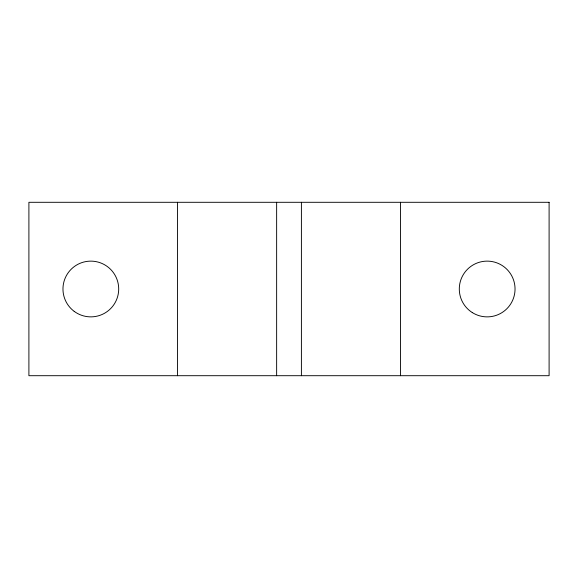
<?xml version="1.0" encoding="UTF-8"?>
<svg xmlns="http://www.w3.org/2000/svg" width="578" height="578" viewBox="0 0 578 578"><rect width="100%" height="100%" fill="white"/><g stroke="black" fill="none" stroke-linecap="round" stroke-linejoin="round"><path stroke-width="0.87" d="M400.475 202.3L400.475 375.7M301.405 202.3L301.405 375.7M276.638 202.3L276.638 375.7M177.525 202.3L177.525 375.7M549.1 202.3L28.9 202.3L28.9 375.7L549.1 375.7L549.1 202.3M472.269 312.554A27.867 27.867 0 0 0 515.02 290.127A27.867 27.867 0 0 0 474.227 264.319A27.867 27.867 0 0 0 472.269 312.554M74.194 311.354A27.867 27.867 0 0 0 118.512 292.23A27.867 27.867 0 0 0 79.786 263.416A27.867 27.867 0 0 0 74.194 311.354"/></g></svg>
